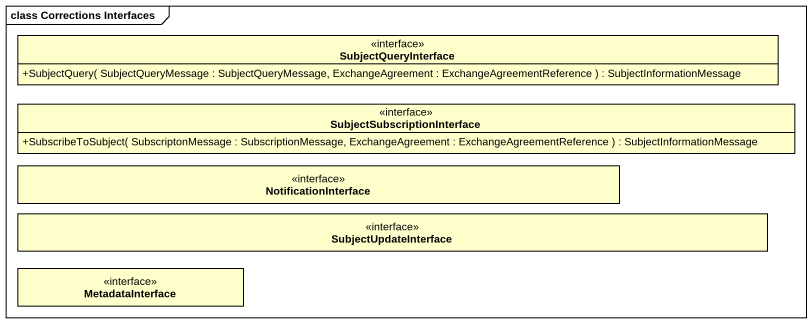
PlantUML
@startuml
mainframe class Corrections Interfaces
hide circle
hide empty members
skinparam classAttributeIconSize 0
interface SubjectQueryInterface {
  +SubjectQuery( SubjectQueryMessage : SubjectQueryMessage, ExchangeAgreement : ExchangeAgreementReference ) : SubjectInformationMessage
}
interface SubjectSubscriptionInterface {
  +SubscribeToSubject( SubscriptonMessage : SubscriptionMessage, ExchangeAgreement : ExchangeAgreementReference ) : SubjectInformationMessage
}
interface NotificationInterface
interface SubjectUpdateInterface
interface MetadataInterface
@enduml
